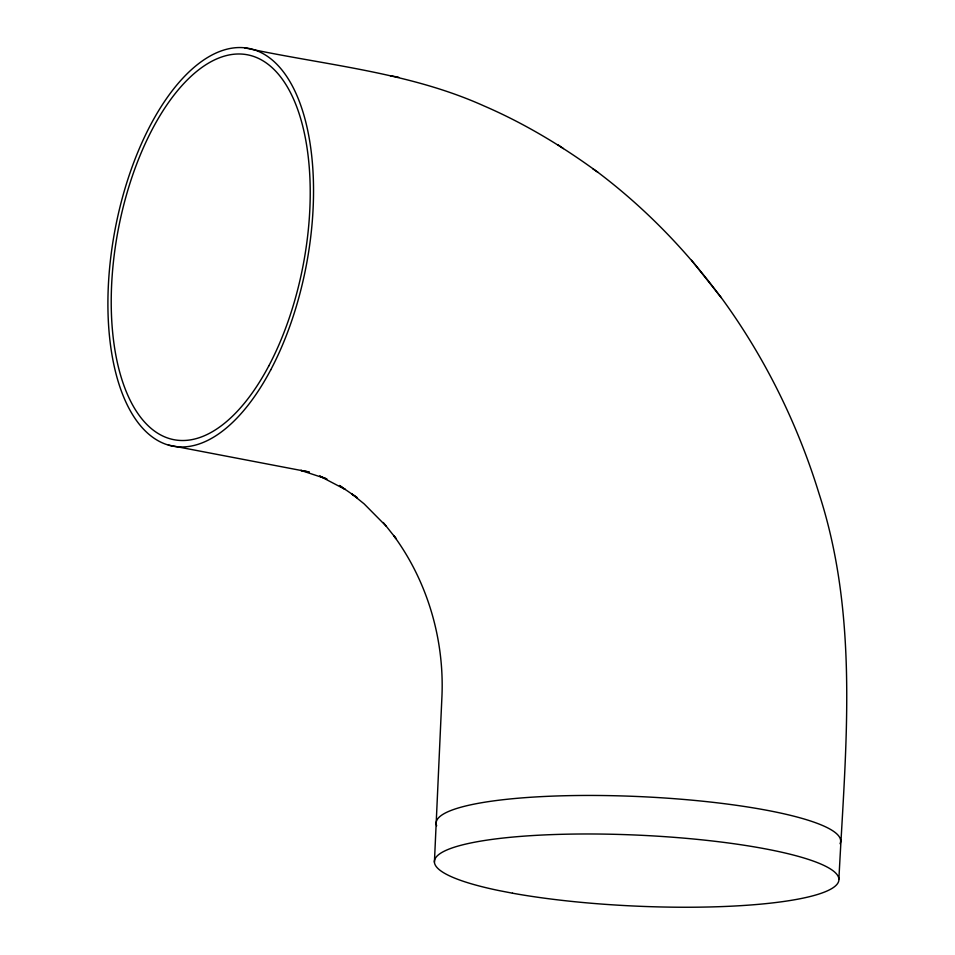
<?xml version="1.0" encoding="UTF-8"?>
<svg xmlns="http://www.w3.org/2000/svg" width="955" height="955" viewBox="0 0 955 955"><rect width="100%" height="100%" fill="white"/><g stroke="black" fill="none" stroke-linecap="round" stroke-linejoin="round"><path stroke-width="1.43" d="M434.418 862.15L441.843 698.511C444.815 640.793 427.936 582.156 393.627 535.528L396.122 538.68L383.301 522.516M838.896 879.077C845.402 750.105 859.775 618.924 819.068 493.723C797.521 423.578 764.645 356.979 721.323 297.721L718.828 294.57C684.401 248.491 643.873 207.032 597.949 172.33L592.661 168.653M244.54 47.798C324.724 65.179 408.37 71.84 483.982 105.921C524.522 123.41 562.376 146.282 597.949 172.33M168.39 445.078L309.229 472.021L300.801 470.397L326.897 478.98L319.603 476.02L345.221 489.461L339.502 485.486L357.385 497.818L352.085 494.129L364.106 503.846L386.202 526.181M390.297 75.672L398.724 77.295M557.696 144.611L563.414 148.598M691.587 260.285L721.323 297.721M436.674 825.753A202.46 35.502 2.6 0 1 638.955 796.566A202.46 35.502 2.6 0 1 840.054 843.707M512.501 893.2L498.689 890.526A202.46 35.502 2.6 0 1 571.806 834.097A202.46 35.502 2.6 0 1 836.091 885.309A202.46 35.502 2.6 0 1 512.501 893.2M270.731 369.86A202.46 97.279 -79.2 0 0 253.111 49.457A202.46 97.279 -79.2 0 0 108.416 322.48A202.46 97.279 -79.2 0 0 270.731 369.86M268.797 365.908A195.93 94.151 -79.2 0 0 251.738 55.832A195.93 94.151 -79.2 0 0 111.711 320.056A195.93 94.151 -79.2 0 0 268.797 365.908"/></g></svg>
